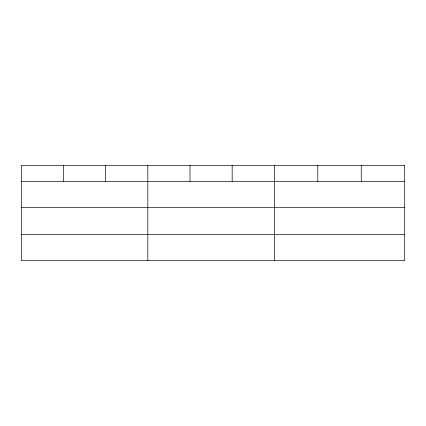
<?xml version="1.0" encoding="UTF-8"?>
<svg xmlns="http://www.w3.org/2000/svg" width="426" height="426" viewBox="0 0 426 426"><rect width="100%" height="100%" fill="white"/><g stroke="black" fill="none" stroke-linecap="round" stroke-linejoin="round"><path stroke-width="0.64" d="M21.3 181.439L404.7 181.439M21.3 207.569L404.7 207.569M21.3 234.497L404.7 234.497M361.248 165.373L361.248 181.439M317.796 165.373L317.796 181.439M274.344 165.373L274.344 260.627M232.17 165.373L232.17 181.439M189.996 165.373L189.996 181.439M147.822 165.373L147.822 260.627M105.648 165.373L105.648 181.439M63.474 165.373L63.474 181.439M404.7 165.373L21.3 165.373L21.3 260.627L404.7 260.627L404.7 165.373"/></g></svg>
